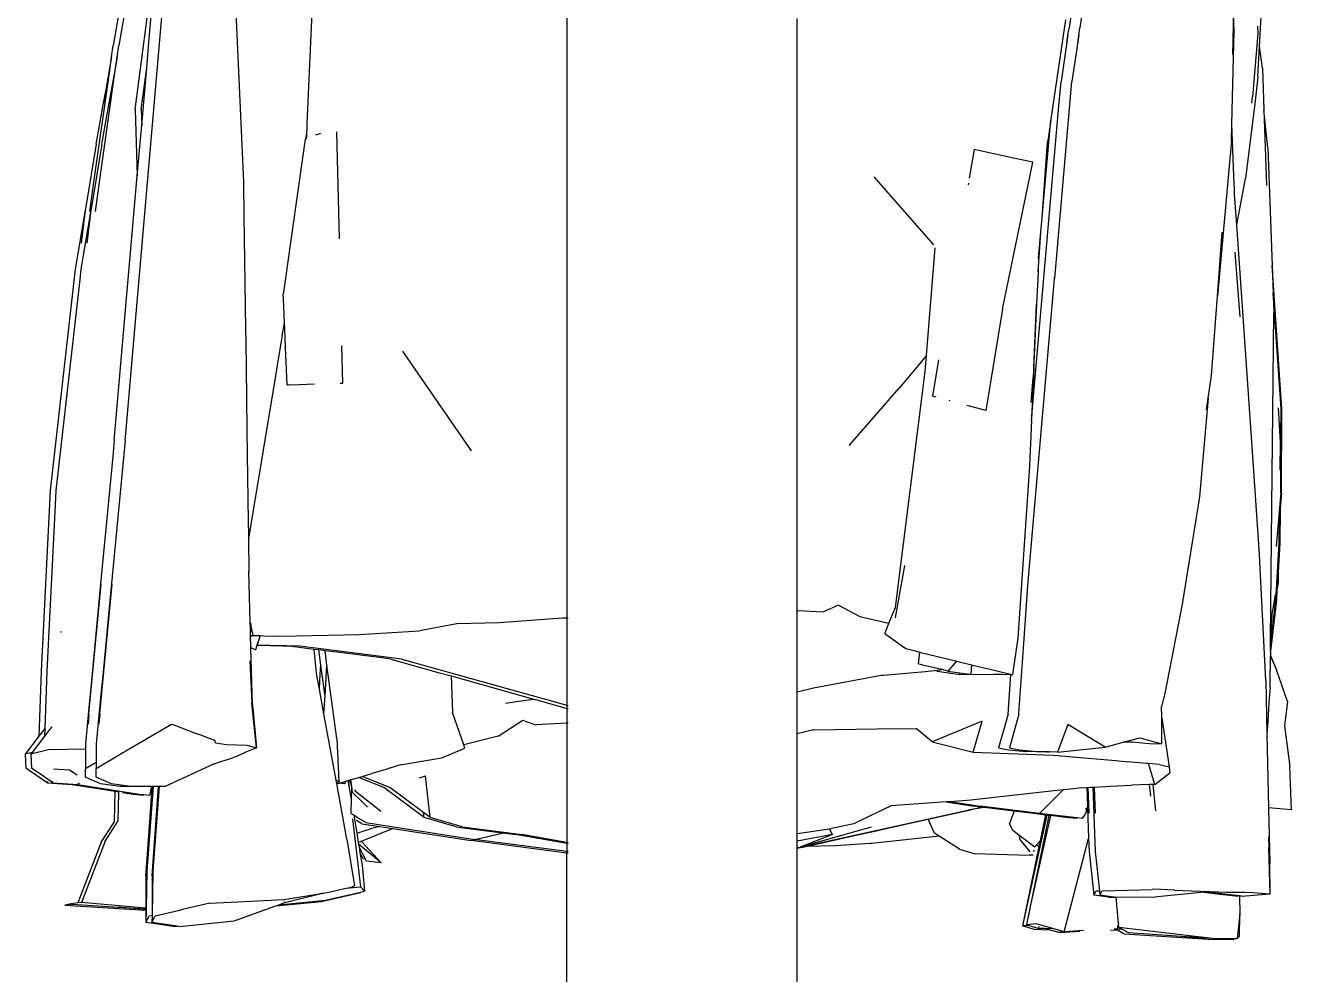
# Model space of a CAD drawing. Header units: metres. Extents: x 0.6 to 12, y -3.2 to 3.7.
# Drawn here: x 9.3595 to 9.8204, y -2.6915 to -2.3458 of the extents above; entities that cross this region are included whole.
import ezdxf

# ---------------------------------------------------------------- set-up
doc = ezdxf.new("R2010")
doc.units = ezdxf.units.M
doc.layers.add('Edges', color=7, linetype='Continuous')

# ---------------------------------------------------------------- blocks, each defined once
blk = doc.blocks.new('3 Clothes Hangers rs')
at = {"layer": 'Edges'}
for p, q in [((-1.65568, 0.01895), (-1.63835, 0.21841)), ((-1.5869, 0.19638), (-1.58984, 0.13027)), ((-1.65504, 0.18918), (-1.66038, 0.15874)), ((-1.65298, 0.18918), (-1.65832, 0.15874)), ((-1.30935, 0.18682), (-1.31245, 0.16518)), ((-1.30541, 0.18682), (-1.30852, 0.16518)), ((-1.65234, 0.13542), (-1.64645, 0.18056)), ((-1.49524, 0.18243), (-1.49524, 0.14161)), ((-1.2523, 0.16406), (-1.2531, 0.18417)), ((-1.61604, 0.17722), (-1.61294, 0.10894)), ((-1.64725, 0.16133), (-1.6463, 0.17238)), ((-1.25265, 0.17142), (-1.2529, 0.1555)), ((-1.41145, 0.1571), (-1.41145, 0.16862)), ((-1.31374, 0.16811), (-1.31892, 0.13279)), ((-1.2431, 0.15852), (-1.24253, 0.16935)), ((-1.31285, 0.16251), (-1.31533, 0.14566)), ((-1.3132, 0.15952), (-1.31285, 0.16251)), ((-1.31285, 0.16251), (-1.31245, 0.16518)), ((-1.30891, 0.16251), (-1.31139, 0.14566)), ((-1.30926, 0.15952), (-1.30891, 0.16251)), ((-1.30891, 0.16251), (-1.30852, 0.16518)), ((-1.25321, 0.12991), (-1.2523, 0.16406)), ((-1.24379, 0.16311), (-1.24562, 0.14)), ((-1.24386, 0.16574), (-1.24379, 0.16311)), ((-1.66096, 0.15464), (-1.66038, 0.15874)), ((-1.6589, 0.15464), (-1.65832, 0.15874)), ((-1.64818, 0.15065), (-1.64725, 0.16133)), ((-1.41145, 0.13167), (-1.41145, 0.1571)), ((-1.24369, 0.14738), (-1.2431, 0.15852)), ((-1.24206, 0.15044), (-1.2431, 0.15852)), ((-1.66096, 0.15464), (-1.66385, 0.13777)), ((-1.6589, 0.15464), (-1.66179, 0.13777)), ((-1.66166, 0.14964), (-1.66096, 0.15464)), ((-1.6596, 0.14964), (-1.6589, 0.15464)), ((-1.6675, 0.10811), (-1.66166, 0.14964)), ((-1.66544, 0.10811), (-1.6596, 0.14964)), ((-1.66385, 0.13777), (-1.66166, 0.14964)), ((-1.66179, 0.13777), (-1.6596, 0.14964)), ((-1.65016, 0.13542), (-1.64818, 0.15065)), ((-1.64999, 0.12977), (-1.64818, 0.15065)), ((-1.24206, 0.15044), (-1.24153, 0.13537)), ((-1.31768, 0.07384), (-1.31139, 0.14566)), ((-1.31611, 0.13671), (-1.31533, 0.14566)), ((-1.24369, 0.14738), (-1.24475, 0.13864)), ((-1.49524, 0.14161), (-1.49524, 0.13719)), ((-1.24475, 0.13864), (-1.24818, 0.11035)), ((-1.24586, 0.13768), (-1.24562, 0.14)), ((-1.66661, 0.12277), (-1.66385, 0.13777)), ((-1.66455, 0.12277), (-1.66179, 0.13777)), ((-1.65234, 0.13542), (-1.6516, 0.11131)), ((-1.65016, 0.13542), (-1.64999, 0.12977)), ((-1.49524, 0.13719), (-1.49524, 0.03585)), ((-1.31927, 0.1006), (-1.31611, 0.13671)), ((-1.24015, 0.12145), (-1.24153, 0.13537)), ((-1.24153, 0.13537), (-1.24057, 0.10773)), ((-1.6516, 0.11131), (-1.64999, 0.12977)), ((-1.58984, 0.13027), (-1.58989, 0.12902)), ((-1.41145, 0.12022), (-1.41145, 0.13167)), ((-1.32065, 0.11369), (-1.31907, 0.13165)), ((-1.31907, 0.13165), (-1.32036, 0.12188)), ((-1.31907, 0.13165), (-1.3202, 0.12404)), ((-1.31892, 0.13279), (-1.31907, 0.13165)), ((-1.25337, 0.12389), (-1.25321, 0.12991)), ((-1.25233, 0.10822), (-1.25321, 0.12991)), ((-1.59047, 0.12467), (-1.59422, 0.09822)), ((-1.59014, 0.12479), (-1.59047, 0.12467)), ((-1.59014, 0.12479), (-1.59001, 0.12644)), ((-1.5901, 0.12481), (-1.59014, 0.12479)), ((-1.5901, 0.12481), (-1.59006, 0.12526)), ((-1.58999, 0.12485), (-1.5901, 0.12481)), ((-1.59001, 0.12644), (-1.59006, 0.12526)), ((-1.58989, 0.12902), (-1.59001, 0.12644)), ((-1.58487, 0.1267), (-1.58671, 0.12604)), ((-1.57803, 0.08836), (-1.57894, 0.12732)), ((-1.66661, 0.12277), (-1.67037, 0.10002)), ((-1.66455, 0.12277), (-1.66831, 0.10002)), ((-1.41145, 0.10784), (-1.41145, 0.12022)), ((-1.34704, 0.12084), (-1.3488, 0.11039)), ((-1.3327, 0.11771), (-1.34704, 0.12084)), ((-1.32229, 0.09593), (-1.32036, 0.12188)), ((-1.32036, 0.12188), (-1.3202, 0.12404)), ((-1.2536, 0.12141), (-1.25419, 0.11479)), ((-1.25337, 0.12389), (-1.2536, 0.12141)), ((-1.24015, 0.12145), (-1.23851, 0.07859)), ((-1.33666, 0.06277), (-1.3256, 0.11629)), ((-1.3256, 0.11629), (-1.3327, 0.11771)), ((-1.65997, 0.01491), (-1.6516, 0.11131)), ((-1.36168, 0.08613), (-1.38333, 0.11095)), ((-1.32267, 0.09081), (-1.32065, 0.11369)), ((-1.25419, 0.11479), (-1.25843, 0.06751)), ((-1.66889, 0.09825), (-1.6675, 0.10811)), ((-1.66683, 0.09825), (-1.66544, 0.10811)), ((-1.61294, 0.10894), (-1.61277, 0.09664)), ((-1.41145, -0.04701), (-1.41145, 0.10784)), ((-1.34911, 0.10858), (-1.3492, 0.10804)), ((-1.25226, 0.10651), (-1.25233, 0.10822)), ((-1.25218, 0.10443), (-1.25226, 0.10651)), ((-1.25141, 0.09337), (-1.24818, 0.11035)), ((-1.25141, 0.09337), (-1.25218, 0.10443)), ((-1.67052, 0.09882), (-1.67422, 0.07725)), ((-1.66846, 0.09882), (-1.67216, 0.07725)), ((-1.67052, 0.09882), (-1.67204, 0.08677)), ((-1.67037, 0.10002), (-1.67052, 0.09882)), ((-1.66846, 0.09882), (-1.66998, 0.08677)), ((-1.66831, 0.10002), (-1.66846, 0.09882)), ((-1.59436, 0.09721), (-1.59594, 0.08611)), ((-1.59422, 0.09822), (-1.59436, 0.09721)), ((-1.3261, 0.02255), (-1.31927, 0.1006)), ((-1.61277, 0.09664), (-1.61244, 0.07259)), ((-1.24511, 0.00203), (-1.25141, 0.09337)), ((-1.32374, 0.07636), (-1.32267, 0.09081)), ((-1.32351, 0.08126), (-1.32267, 0.09081)), ((-1.25843, 0.06751), (-1.2567, 0.09081)), ((-1.59594, 0.08611), (-1.59667, 0.08091)), ((-1.36437, 0.04582), (-1.36119, 0.08507)), ((-1.25214, 0.0835), (-1.25201, 0.08181)), ((-1.59667, 0.08091), (-1.59839, 0.0688)), ((-1.32351, 0.08126), (-1.32374, 0.07636)), ((-1.25201, 0.08181), (-1.25031, 0.05997)), ((-1.23498, 0.02632), (-1.23851, 0.07859)), ((-1.23851, 0.07859), (-1.23812, 0.06851)), ((-1.67422, 0.07725), (-1.68328, -0.00327)), ((-1.67216, 0.07725), (-1.67258, 0.07349)), ((-1.32374, 0.07636), (-1.3243, 0.06451)), ((-1.3178, 0.07453), (-1.31774, 0.07394)), ((-1.31775, 0.07385), (-1.31774, 0.07394)), ((-1.31775, 0.07385), (-1.31772, 0.07373)), ((-1.31771, 0.07442), (-1.31774, 0.07445)), ((-1.31774, 0.07394), (-1.31772, 0.0743)), ((-1.31772, 0.0743), (-1.31771, 0.07442)), ((-1.31768, 0.07384), (-1.31772, 0.0743)), ((-1.31772, 0.07373), (-1.31768, 0.07384)), ((-1.67258, 0.07349), (-1.68122, -0.00327)), ((-1.61244, 0.07259), (-1.61243, 0.07222)), ((-1.61243, 0.07222), (-1.6122, 0.05551)), ((-1.32746, -0.03792), (-1.31772, 0.07373)), ((-1.59839, 0.0688), (-1.59847, 0.06822)), ((-1.59839, 0.06631), (-1.59847, 0.06822)), ((-1.59801, 0.05778), (-1.59839, 0.06631)), ((-1.2606, 0.03851), (-1.25843, 0.06751)), ((-1.23528, 0.02641), (-1.23812, 0.06851)), ((-1.23812, 0.06851), (-1.23786, 0.06154)), ((-1.33666, 0.06277), (-1.3428, 0.02581)), ((-1.3243, 0.06451), (-1.32555, 0.03787)), ((-1.32527, 0.04142), (-1.3243, 0.06451)), ((-1.23823, 0.0252), (-1.23786, 0.06154)), ((-1.6122, 0.05551), (-1.61214, 0.05077)), ((-1.59884, 0.05317), (-1.59801, 0.05778)), ((-1.59791, 0.05547), (-1.59801, 0.05778)), ((-1.59761, 0.0488), (-1.59791, 0.05547)), ((-1.61214, 0.05077), (-1.61201, 0.04129)), ((-1.59884, 0.05317), (-1.60052, 0.04305)), ((-1.597, 0.03515), (-1.59761, 0.0488)), ((-1.5768, 0.03582), (-1.57712, 0.04939)), ((-1.55075, 0.04129), (-1.55498, 0.04742)), ((-1.60052, 0.04305), (-1.60128, 0.03845)), ((-1.36437, 0.04582), (-1.37427, 0.03394)), ((-1.36484, 0.04003), (-1.36437, 0.04582)), ((-1.35994, 0.04432), (-1.36217, 0.03105)), ((-1.61201, 0.04129), (-1.6117, 0.01901)), ((-1.60128, 0.03845), (-1.61027, -0.0157)), ((-1.55046, 0.04087), (-1.55075, 0.04129)), ((-1.52996, 0.01113), (-1.55046, 0.04087)), ((-1.37563, -0.04598), (-1.36484, 0.04003)), ((-1.32621, 0.02883), (-1.32555, 0.03787)), ((-1.32527, 0.04142), (-1.3261, 0.02255)), ((-1.26178, 0.03028), (-1.2606, 0.03851)), ((-1.597, 0.03515), (-1.5965, 0.03516)), ((-1.5965, 0.03516), (-1.59262, 0.03529)), ((-1.59262, 0.03529), (-1.58708, 0.03548)), ((-1.57774, 0.03579), (-1.5768, 0.03582)), ((-1.49524, 0.03585), (-1.49524, 0.02141)), ((-1.39235, 0.01315), (-1.37427, 0.03394)), ((-1.37427, 0.03394), (-1.37238, 0.03611)), ((-1.36081, 0.03069), (-1.36217, 0.03105)), ((-1.35567, 0.02929), (-1.35606, 0.0294)), ((-1.26178, 0.03028), (-1.265, -0.00565)), ((-1.26238, 0.02606), (-1.26178, 0.03028)), ((-1.3428, 0.02581), (-1.34959, 0.02765)), ((-1.23847, 0.00267), (-1.23823, 0.0252)), ((-1.23546, 0.01429), (-1.2362, 0.02674)), ((-1.23532, 0.01691), (-1.23528, 0.02641)), ((-1.23511, -0.00425), (-1.23498, 0.02632)), ((-1.65603, 0.01491), (-1.65568, 0.01895)), ((-1.6117, 0.01901), (-1.61157, 0.00973)), ((-1.49524, 0.02141), (-1.49524, 0.01199)), ((-1.32614, 0.02218), (-1.32685, 0.0056)), ((-1.32614, 0.02218), (-1.3261, 0.02255)), ((-1.65603, 0.01491), (-1.66185, -0.04609)), ((-1.65997, 0.01491), (-1.66053, 0.00906)), ((-1.23564, 0.0042), (-1.23546, 0.01429)), ((-1.23539, 0.00155), (-1.23532, 0.01691)), ((-1.23539, 0.00155), (-1.23516, 0.0142)), ((-1.23516, 0.0142), (-1.23532, 0.01691)), ((-1.61157, 0.00973), (-1.61124, -0.01451)), ((-1.49524, 0.01199), (-1.49524, -0.00222)), ((-1.39245, 0.01302), (-1.39235, 0.01315)), ((-1.66053, 0.00906), (-1.66507, -0.03854)), ((-1.32685, 0.0056), (-1.33104, -0.05712)), ((-1.24314, -0.02658), (-1.24511, 0.00203)), ((-1.23909, -0.0575), (-1.23847, 0.00267)), ((-1.23541, -0.00416), (-1.23539, 0.00155)), ((-1.68328, -0.00327), (-1.68654, -0.06914)), ((-1.68122, -0.00327), (-1.68173, -0.01355)), ((-1.49524, -0.00222), (-1.49524, -0.04987)), ((-1.23541, -0.00416), (-1.23586, -0.00963)), ((-1.23511, -0.00425), (-1.23556, -0.00971)), ((-1.265, -0.00565), (-1.27131, -0.04466)), ((-1.68173, -0.01355), (-1.68448, -0.06914)), ((-1.23586, -0.00963), (-1.23703, -0.0237)), ((-1.23586, -0.00963), (-1.23592, -0.01406)), ((-1.23556, -0.00971), (-1.23592, -0.01406)), ((-1.23556, -0.00971), (-1.23573, -0.02246)), ((-1.61124, -0.01451), (-1.61116, -0.01982)), ((-1.61027, -0.0157), (-1.61116, -0.01982)), ((-1.61027, -0.0157), (-1.61115, -0.02096)), ((-1.23592, -0.01406), (-1.23603, -0.02238)), ((-1.61116, -0.01982), (-1.61115, -0.02096)), ((-1.61115, -0.02096), (-1.61099, -0.03265)), ((-1.23603, -0.02238), (-1.23668, -0.03296)), ((-1.23573, -0.02246), (-1.23638, -0.03304)), ((-1.24288, -0.03167), (-1.24314, -0.02658)), ((-1.37239, -0.03058), (-1.37579, -0.04971)), ((-1.24085, -0.07242), (-1.24288, -0.03167)), ((-1.61049, -0.05132), (-1.61099, -0.03265)), ((-1.31736, -0.03228), (-1.31736, -0.03231)), ((-1.23668, -0.03296), (-1.23707, -0.03939)), ((-1.23661, -0.03669), (-1.23697, -0.03883)), ((-1.23661, -0.03669), (-1.23677, -0.03947)), ((-1.23631, -0.03677), (-1.23677, -0.03947)), ((-1.23668, -0.03296), (-1.23661, -0.03669)), ((-1.23638, -0.03304), (-1.23661, -0.03669)), ((-1.23638, -0.03304), (-1.23631, -0.03677)), ((-1.6692, -0.08469), (-1.66472, -0.0374)), ((-1.66507, -0.03854), (-1.66857, -0.07528)), ((-1.66526, -0.08469), (-1.66079, -0.0374)), ((-1.32893, -0.05909), (-1.32746, -0.03792)), ((-1.23739, -0.04129), (-1.23835, -0.047)), ((-1.23707, -0.03939), (-1.23725, -0.04232)), ((-1.23709, -0.04137), (-1.23725, -0.04232)), ((-1.23697, -0.03883), (-1.23707, -0.03939)), ((-1.23677, -0.03947), (-1.23699, -0.04314)), ((-1.66185, -0.04609), (-1.66408, -0.06949)), ((-1.3964, -0.04504), (-1.40185, -0.04745)), ((-1.3964, -0.04504), (-1.38858, -0.04919)), ((-1.37799, -0.05169), (-1.37563, -0.04598)), ((-1.27131, -0.04466), (-1.27762, -0.0773)), ((-1.23699, -0.04314), (-1.23902, -0.06091)), ((-1.23729, -0.04305), (-1.23852, -0.05383)), ((-1.23725, -0.04232), (-1.23729, -0.04305)), ((-1.49679, -0.04979), (-1.51986, -0.05156)), ((-1.49524, -0.04987), (-1.49679, -0.04979)), ((-1.49477, -0.04989), (-1.49524, -0.04987)), ((-1.49524, -0.04987), (-1.49524, -0.08155)), ((-1.41145, -0.04701), (-1.40185, -0.04745)), ((-1.41145, -0.07666), (-1.41145, -0.04701)), ((-1.38858, -0.04919), (-1.37799, -0.05169)), ((-1.23909, -0.0575), (-1.23835, -0.047)), ((-1.6794, -0.05492), (-1.67943, -0.05501)), ((-1.67932, -0.05463), (-1.6794, -0.05492)), ((-1.61049, -0.05132), (-1.61021, -0.05277)), ((-1.61044, -0.0534), (-1.61049, -0.05132)), ((-1.61044, -0.0534), (-1.61021, -0.05277)), ((-1.61042, -0.05405), (-1.61044, -0.0534)), ((-1.61042, -0.05423), (-1.6102, -0.05351)), ((-1.6102, -0.05351), (-1.61042, -0.05405)), ((-1.61042, -0.05423), (-1.61042, -0.05405)), ((-1.6104, -0.05497), (-1.61042, -0.05423)), ((-1.61001, -0.05381), (-1.6104, -0.05497)), ((-1.61036, -0.05619), (-1.6104, -0.05497)), ((-1.61011, -0.05329), (-1.61021, -0.05277)), ((-1.61011, -0.05329), (-1.6102, -0.05351)), ((-1.61011, -0.05329), (-1.61001, -0.05381)), ((-1.61001, -0.05381), (-1.60956, -0.05609)), ((-1.57098, -0.05574), (-1.54888, -0.05447)), ((-1.53529, -0.05192), (-1.54888, -0.05447)), ((-1.51986, -0.05156), (-1.53529, -0.05192)), ((-1.3795, -0.05536), (-1.37932, -0.05493)), ((-1.37932, -0.05493), (-1.37799, -0.05169)), ((-1.23852, -0.05383), (-1.2391, -0.0589)), ((-1.23902, -0.06091), (-1.23852, -0.05383)), ((-1.60956, -0.05609), (-1.61036, -0.05619)), ((-1.61036, -0.05619), (-1.60955, -0.05619)), ((-1.61025, -0.06053), (-1.61036, -0.05619)), ((-1.60956, -0.05609), (-1.60686, -0.05616)), ((-1.60808, -0.05978), (-1.60859, -0.06129)), ((-1.60805, -0.0597), (-1.60808, -0.05978)), ((-1.59859, -0.05998), (-1.60808, -0.05978)), ((-1.60763, -0.05844), (-1.60805, -0.0597)), ((-1.5986, -0.0599), (-1.60805, -0.0597)), ((-1.60686, -0.05616), (-1.60763, -0.05844)), ((-1.60686, -0.05616), (-1.60552, -0.05619)), ((-1.60552, -0.05619), (-1.59974, -0.05635)), ((-1.59974, -0.05635), (-1.59357, -0.05622)), ((-1.59743, -0.05992), (-1.5986, -0.0599)), ((-1.59239, -0.06003), (-1.59743, -0.05992)), ((-1.59357, -0.05622), (-1.57098, -0.05574)), ((-1.3795, -0.05536), (-1.37427, -0.05914)), ((-1.37427, -0.05914), (-1.37181, -0.06092)), ((-1.33104, -0.05712), (-1.333, -0.07035)), ((-1.33069, -0.08449), (-1.32893, -0.05909)), ((-1.23913, -0.06188), (-1.2391, -0.0589)), ((-1.2391, -0.0589), (-1.23909, -0.0575)), ((-1.61025, -0.06053), (-1.60859, -0.06129)), ((-1.6097, -0.08132), (-1.61025, -0.06053)), ((-1.59741, -0.06001), (-1.59859, -0.05998)), ((-1.59632, -0.06003), (-1.59741, -0.06001)), ((-1.58723, -0.06118), (-1.59632, -0.06003)), ((-1.55533, -0.06473), (-1.59239, -0.06003)), ((-1.58635, -0.06976), (-1.58723, -0.06118)), ((-1.58553, -0.0614), (-1.58723, -0.06118)), ((-1.58479, -0.06693), (-1.58553, -0.0614)), ((-1.58328, -0.06168), (-1.58553, -0.0614)), ((-1.58258, -0.06693), (-1.58328, -0.06168)), ((-1.57899, -0.06223), (-1.58328, -0.06168)), ((-1.56357, -0.06418), (-1.57899, -0.06223)), ((-1.55927, -0.06473), (-1.56357, -0.06418)), ((-1.37181, -0.06092), (-1.36849, -0.06174)), ((-1.36849, -0.06174), (-1.36687, -0.06214)), ((-1.36687, -0.06214), (-1.36734, -0.06649)), ((-1.36687, -0.06214), (-1.35378, -0.06538)), ((-1.23926, -0.07395), (-1.23915, -0.06364)), ((-1.23913, -0.06188), (-1.23915, -0.0634)), ((-1.23915, -0.0634), (-1.23696, -0.06859)), ((-1.23915, -0.06364), (-1.23915, -0.0634)), ((-1.23915, -0.06364), (-1.23696, -0.06859)), ((-1.23902, -0.06091), (-1.23913, -0.06188)), ((-1.68654, -0.06914), (-1.6874, -0.09282)), ((-1.68448, -0.06914), (-1.68524, -0.08998)), ((-1.61062, -0.0654), (-1.60988, -0.08069)), ((-1.58499, -0.07022), (-1.58479, -0.06693)), ((-1.58328, -0.07823), (-1.58479, -0.06693)), ((-1.58328, -0.07823), (-1.58258, -0.06693)), ((-1.57902, -0.09359), (-1.58258, -0.06693)), ((-1.55927, -0.06473), (-1.54205, -0.06955)), ((-1.55533, -0.06473), (-1.49524, -0.08155)), ((-1.36477, -0.06712), (-1.36734, -0.06649)), ((-1.36483, -0.06919), (-1.36159, -0.06886)), ((-1.3641, -0.06728), (-1.36477, -0.06712)), ((-1.35881, -0.06857), (-1.3641, -0.06728)), ((-1.36159, -0.06886), (-1.36016, -0.06871)), ((-1.36051, -0.06912), (-1.36159, -0.06886)), ((-1.36016, -0.06871), (-1.36051, -0.06912)), ((-1.36051, -0.06912), (-1.3522, -0.07029)), ((-1.36016, -0.06871), (-1.35881, -0.06857)), ((-1.35658, -0.06912), (-1.35881, -0.06857)), ((-1.35339, -0.06548), (-1.35658, -0.06912)), ((-1.35658, -0.06912), (-1.35216, -0.06974)), ((-1.35378, -0.06538), (-1.35339, -0.06548)), ((-1.35339, -0.06548), (-1.34801, -0.06681)), ((-1.34801, -0.06681), (-1.34826, -0.07029)), ((-1.34801, -0.06681), (-1.34535, -0.06746)), ((-1.34535, -0.06746), (-1.33363, -0.0702)), ((-1.23289, -0.08011), (-1.23696, -0.06859)), ((-1.66408, -0.06949), (-1.66508, -0.08006)), ((-1.58626, -0.07069), (-1.58635, -0.06976)), ((-1.58534, -0.07572), (-1.58626, -0.07069)), ((-1.58534, -0.07572), (-1.58499, -0.07022)), ((-1.54205, -0.06955), (-1.5374, -0.07085)), ((-1.5374, -0.07085), (-1.53684, -0.08416)), ((-1.5374, -0.07085), (-1.50726, -0.07929)), ((-1.4055, -0.0752), (-1.38081, -0.07063)), ((-1.38081, -0.07063), (-1.38017, -0.07057)), ((-1.38017, -0.07057), (-1.37569, -0.07017)), ((-1.37569, -0.07017), (-1.36483, -0.06919)), ((-1.3522, -0.07029), (-1.35216, -0.06974)), ((-1.3522, -0.07029), (-1.34853, -0.07025)), ((-1.35216, -0.06974), (-1.34853, -0.07025)), ((-1.34853, -0.07025), (-1.34826, -0.07029)), ((-1.34826, -0.07029), (-1.33991, -0.0702)), ((-1.33991, -0.0702), (-1.33767, -0.07018)), ((-1.33991, -0.0702), (-1.33694, -0.07035)), ((-1.33767, -0.07018), (-1.33691, -0.07017)), ((-1.33767, -0.07018), (-1.33694, -0.07035)), ((-1.33691, -0.07017), (-1.33694, -0.07035)), ((-1.33691, -0.07017), (-1.33662, -0.07017)), ((-1.33662, -0.07017), (-1.33364, -0.07032)), ((-1.33464, -0.08472), (-1.33364, -0.07032)), ((-1.33364, -0.07032), (-1.33363, -0.0702)), ((-1.33364, -0.07032), (-1.333, -0.07035)), ((-1.33363, -0.0702), (-1.333, -0.07035)), ((-1.24085, -0.07242), (-1.24042, -0.09212)), ((-1.66857, -0.07528), (-1.66899, -0.07978)), ((-1.58368, -0.08471), (-1.58534, -0.07572)), ((-1.58368, -0.08471), (-1.58328, -0.07823)), ((-1.41145, -0.07666), (-1.4055, -0.0752)), ((-1.41145, -0.09198), (-1.41145, -0.07666)), ((-1.27762, -0.0773), (-1.27874, -0.08195)), ((-1.2393, -0.07492), (-1.23968, -0.08055)), ((-1.2393, -0.07492), (-1.23926, -0.07395)), ((-1.66899, -0.07978), (-1.6705, -0.09558)), ((-1.66508, -0.08006), (-1.66656, -0.09558)), ((-1.60821, -0.09701), (-1.60988, -0.08069)), ((-1.6097, -0.08132), (-1.60821, -0.09701)), ((-1.51761, -0.08074), (-1.51032, -0.07972)), ((-1.51032, -0.07972), (-1.50726, -0.07929)), ((-1.50726, -0.07929), (-1.50665, -0.07946)), ((-1.50665, -0.07946), (-1.49682, -0.08221)), ((-1.49682, -0.08221), (-1.49524, -0.08266)), ((-1.49524, -0.08155), (-1.49477, -0.08168)), ((-1.49524, -0.08155), (-1.49524, -0.08266)), ((-1.49524, -0.08266), (-1.49477, -0.08279)), ((-1.49524, -0.08266), (-1.49524, -0.0881)), ((-1.27873, -0.08573), (-1.27874, -0.08195)), ((-1.23968, -0.08055), (-1.24013, -0.08739)), ((-1.23289, -0.08011), (-1.23408, -0.08904)), ((-1.6692, -0.08469), (-1.66948, -0.08838)), ((-1.66526, -0.08469), (-1.66555, -0.08838)), ((-1.57926, -0.10884), (-1.58368, -0.08471)), ((-1.53276, -0.09589), (-1.53684, -0.08416)), ((-1.52031, -0.09282), (-1.51131, -0.08693)), ((-1.51131, -0.08693), (-1.51008, -0.08739)), ((-1.51008, -0.08739), (-1.5065, -0.08872)), ((-1.34413, -0.08734), (-1.36227, -0.09482)), ((-1.34738, -0.0986), (-1.34413, -0.08734)), ((-1.33464, -0.08472), (-1.33808, -0.09706)), ((-1.3307, -0.08472), (-1.33414, -0.09706)), ((-1.3307, -0.08472), (-1.33069, -0.08449)), ((-1.27868, -0.08622), (-1.27873, -0.08573)), ((-1.27869, -0.09559), (-1.27873, -0.08573)), ((-1.27868, -0.08622), (-1.27597, -0.10401)), ((-1.24013, -0.08739), (-1.24042, -0.09212)), ((-1.68524, -0.08998), (-1.6874, -0.09282)), ((-1.68524, -0.08998), (-1.68534, -0.09282)), ((-1.68343, -0.09028), (-1.68534, -0.09282)), ((-1.68512, -0.08982), (-1.68524, -0.08998)), ((-1.68275, -0.08941), (-1.68343, -0.09028)), ((-1.64062, -0.08934), (-1.65579, -0.0983)), ((-1.63917, -0.08848), (-1.64062, -0.08934)), ((-1.63824, -0.08883), (-1.63917, -0.08848)), ((-1.63107, -0.09152), (-1.63824, -0.08883)), ((-1.62883, -0.09236), (-1.63107, -0.09152)), ((-1.5065, -0.08872), (-1.50647, -0.08871)), ((-1.49524, -0.0881), (-1.50647, -0.08871)), ((-1.49477, -0.08807), (-1.49524, -0.0881)), ((-1.49524, -0.0881), (-1.49524, -0.13151)), ((-1.40552, -0.09047), (-1.41145, -0.09198)), ((-1.41145, -0.12818), (-1.41145, -0.09198)), ((-1.40552, -0.09047), (-1.4054, -0.09047)), ((-1.4054, -0.09047), (-1.38238, -0.09016)), ((-1.38238, -0.09016), (-1.36808, -0.09001)), ((-1.36227, -0.09482), (-1.36808, -0.09001)), ((-1.31286, -0.0885), (-1.31663, -0.09857)), ((-1.29931, -0.09676), (-1.31286, -0.0885)), ((-1.24042, -0.09212), (-1.23984, -0.11887)), ((-1.23408, -0.08904), (-1.23206, -0.10384)), ((-1.6874, -0.09282), (-1.69236, -0.09933)), ((-1.68534, -0.09282), (-1.68982, -0.0987)), ((-1.6705, -0.09558), (-1.6705, -0.09755)), ((-1.66656, -0.09558), (-1.66656, -0.10137)), ((-1.62342, -0.0944), (-1.62883, -0.09236)), ((-1.62309, -0.09516), (-1.62342, -0.0944)), ((-1.62309, -0.09516), (-1.61919, -0.09584)), ((-1.61919, -0.09584), (-1.61177, -0.09608)), ((-1.61177, -0.09608), (-1.60821, -0.09701)), ((-1.57902, -0.09359), (-1.57825, -0.10925)), ((-1.52031, -0.09282), (-1.53276, -0.09589)), ((-1.53233, -0.09714), (-1.53276, -0.09589)), ((-1.36227, -0.09482), (-1.34738, -0.0986)), ((-1.31663, -0.09857), (-1.29931, -0.09676)), ((-1.29931, -0.09676), (-1.29271, -0.095)), ((-1.29271, -0.095), (-1.28671, -0.0934)), ((-1.28946, -0.09492), (-1.29271, -0.095)), ((-1.28201, -0.0957), (-1.28946, -0.09492)), ((-1.28671, -0.0934), (-1.27869, -0.09559)), ((-1.27869, -0.09559), (-1.28201, -0.0957)), ((-1.68982, -0.0987), (-1.69236, -0.09933)), ((-1.69236, -0.09933), (-1.69212, -0.1044)), ((-1.68394, -0.09776), (-1.6903, -0.09933)), ((-1.68982, -0.0987), (-1.6903, -0.09933)), ((-1.6903, -0.09933), (-1.69006, -0.1044)), ((-1.6705, -0.09755), (-1.68394, -0.09776)), ((-1.6705, -0.09755), (-1.6705, -0.10466)), ((-1.65663, -0.09879), (-1.66656, -0.10466)), ((-1.66656, -0.10137), (-1.66656, -0.10233)), ((-1.65579, -0.0983), (-1.65663, -0.09879)), ((-1.62078, -0.10194), (-1.61689, -0.10072)), ((-1.61657, -0.10058), (-1.61689, -0.10072)), ((-1.61482, -0.09984), (-1.61657, -0.10058)), ((-1.61331, -0.09919), (-1.61482, -0.09984)), ((-1.61209, -0.09867), (-1.61331, -0.09919)), ((-1.60821, -0.09701), (-1.61209, -0.09867)), ((-1.55593, -0.10327), (-1.54442, -0.10128)), ((-1.54442, -0.10128), (-1.54075, -0.10064)), ((-1.54075, -0.10064), (-1.53996, -0.10031)), ((-1.53996, -0.10031), (-1.53233, -0.09714)), ((-1.34738, -0.0986), (-1.31809, -0.09969)), ((-1.33808, -0.09706), (-1.33454, -0.09773)), ((-1.33454, -0.09773), (-1.32804, -0.09836)), ((-1.33414, -0.09706), (-1.3306, -0.09773)), ((-1.3306, -0.09773), (-1.3241, -0.09836)), ((-1.32057, -0.09857), (-1.32804, -0.09836)), ((-1.32053, -0.09846), (-1.3241, -0.09836)), ((-1.32053, -0.09846), (-1.32057, -0.09857)), ((-1.32057, -0.09857), (-1.31973, -0.09848)), ((-1.31973, -0.09848), (-1.32053, -0.09846)), ((-1.31663, -0.09857), (-1.31973, -0.09848)), ((-1.31809, -0.09969), (-1.30547, -0.10081)), ((-1.30547, -0.10081), (-1.29543, -0.1017)), ((-1.68436, -0.10981), (-1.69212, -0.1044)), ((-1.68597, -0.10725), (-1.69006, -0.1044)), ((-1.67624, -0.10517), (-1.68209, -0.10485)), ((-1.67346, -0.10696), (-1.67624, -0.10517)), ((-1.66656, -0.10233), (-1.6705, -0.10466)), ((-1.67048, -0.10772), (-1.6705, -0.10466)), ((-1.66656, -0.10233), (-1.66656, -0.10466)), ((-1.66654, -0.10772), (-1.66656, -0.10466)), ((-1.62359, -0.10282), (-1.64146, -0.11113)), ((-1.62359, -0.10282), (-1.62078, -0.10194)), ((-1.56155, -0.105), (-1.56622, -0.10644)), ((-1.55593, -0.10327), (-1.56155, -0.105)), ((-1.29543, -0.1017), (-1.29105, -0.10209)), ((-1.28422, -0.1027), (-1.29105, -0.10209)), ((-1.2835, -0.10277), (-1.28422, -0.1027)), ((-1.28121, -0.11035), (-1.2835, -0.10277)), ((-1.27964, -0.10312), (-1.2835, -0.10277)), ((-1.27964, -0.10312), (-1.27597, -0.10401)), ((-1.27597, -0.10401), (-1.27581, -0.1062)), ((-1.23142, -0.11961), (-1.23206, -0.10384)), ((-1.6823, -0.10981), (-1.68597, -0.10725)), ((-1.68452, -0.10933), (-1.68413, -0.10958)), ((-1.68436, -0.10981), (-1.67526, -0.11037)), ((-1.68406, -0.10958), (-1.68413, -0.10958)), ((-1.68246, -0.10933), (-1.68217, -0.10951)), ((-1.6823, -0.10981), (-1.6732, -0.11037)), ((-1.67526, -0.11037), (-1.65967, -0.11285)), ((-1.67265, -0.11015), (-1.67326, -0.11006)), ((-1.6732, -0.11037), (-1.65096, -0.1139)), ((-1.66499, -0.11014), (-1.67048, -0.10772)), ((-1.66105, -0.11014), (-1.66654, -0.10772)), ((-1.65779, -0.11116), (-1.66499, -0.11014)), ((-1.65391, -0.11115), (-1.66105, -0.11014)), ((-1.57825, -0.10925), (-1.57926, -0.10884)), ((-1.57913, -0.10951), (-1.57926, -0.10884)), ((-1.57913, -0.10951), (-1.57825, -0.10925)), ((-1.57903, -0.11005), (-1.57913, -0.10951)), ((-1.57823, -0.11016), (-1.57903, -0.11005)), ((-1.57531, -0.13034), (-1.57903, -0.11005)), ((-1.57822, -0.10927), (-1.57825, -0.10925)), ((-1.57825, -0.10925), (-1.57821, -0.10945)), ((-1.57819, -0.10987), (-1.57823, -0.11016)), ((-1.57821, -0.10945), (-1.57819, -0.10987)), ((-1.57819, -0.10987), (-1.57599, -0.10924)), ((-1.57621, -0.11014), (-1.57819, -0.10987)), ((-1.57602, -0.11016), (-1.57621, -0.11014)), ((-1.57599, -0.10924), (-1.57602, -0.11016)), ((-1.57599, -0.10924), (-1.57491, -0.10893)), ((-1.57491, -0.10893), (-1.57463, -0.10885)), ((-1.57491, -0.10893), (-1.57455, -0.11107)), ((-1.57463, -0.10885), (-1.57395, -0.10866)), ((-1.57463, -0.10885), (-1.57455, -0.11107)), ((-1.57395, -0.10866), (-1.57384, -0.10862)), ((-1.57362, -0.11099), (-1.57395, -0.10866)), ((-1.57384, -0.10862), (-1.57324, -0.10845)), ((-1.57352, -0.11113), (-1.57384, -0.10862)), ((-1.57324, -0.10845), (-1.57102, -0.10782)), ((-1.57102, -0.10782), (-1.56973, -0.10745)), ((-1.56713, -0.10938), (-1.57102, -0.10782)), ((-1.56973, -0.10745), (-1.56622, -0.10644)), ((-1.55966, -0.11151), (-1.56973, -0.10745)), ((-1.56187, -0.11151), (-1.56713, -0.10938)), ((-1.54886, -0.10794), (-1.54667, -0.10722)), ((-1.54501, -0.12236), (-1.54667, -0.10722)), ((-1.28324, -0.11042), (-1.28971, -0.11068)), ((-1.28192, -0.11037), (-1.28324, -0.11042)), ((-1.28324, -0.11042), (-1.28286, -0.11462)), ((-1.28121, -0.11035), (-1.28192, -0.11037)), ((-1.28192, -0.11037), (-1.28094, -0.11998)), ((-1.28121, -0.11035), (-1.27581, -0.1062)), ((-1.65995, -0.12403), (-1.65967, -0.11285)), ((-1.65967, -0.11285), (-1.6583, -0.11306)), ((-1.65845, -0.11906), (-1.6583, -0.11306)), ((-1.6583, -0.11306), (-1.6583, -0.11297)), ((-1.65391, -0.11115), (-1.65779, -0.11116)), ((-1.65705, -0.11326), (-1.65552, -0.11351)), ((-1.65552, -0.11351), (-1.65302, -0.1139)), ((-1.65385, -0.11116), (-1.65391, -0.11115)), ((-1.64645, -0.11114), (-1.65385, -0.11116)), ((-1.65302, -0.1139), (-1.64924, -0.11422)), ((-1.65096, -0.1139), (-1.6492, -0.11405)), ((-1.6492, -0.11405), (-1.64924, -0.11422)), ((-1.6492, -0.11405), (-1.64718, -0.11422)), ((-1.64586, -0.11114), (-1.64816, -0.142)), ((-1.64645, -0.11114), (-1.64718, -0.11422)), ((-1.64692, -0.12219), (-1.64614, -0.11114)), ((-1.64614, -0.11114), (-1.64645, -0.11114)), ((-1.64623, -0.14364), (-1.64393, -0.11114)), ((-1.64586, -0.11114), (-1.64614, -0.11114)), ((-1.64365, -0.11114), (-1.64595, -0.142)), ((-1.64499, -0.11114), (-1.64586, -0.11114)), ((-1.64393, -0.11114), (-1.64499, -0.11114)), ((-1.64365, -0.11114), (-1.64393, -0.11114)), ((-1.64278, -0.11113), (-1.64365, -0.11114)), ((-1.64146, -0.11113), (-1.64278, -0.11113)), ((-1.57455, -0.11107), (-1.57377, -0.11583)), ((-1.57362, -0.11099), (-1.57377, -0.11583)), ((-1.57362, -0.11099), (-1.57352, -0.11113)), ((-1.57326, -0.11329), (-1.57352, -0.11113)), ((-1.56981, -0.11671), (-1.57326, -0.11329)), ((-1.57259, -0.11234), (-1.57218, -0.11288)), ((-1.56431, -0.11914), (-1.57218, -0.11288)), ((-1.54721, -0.12236), (-1.56187, -0.11151)), ((-1.54776, -0.12032), (-1.55966, -0.11151)), ((-1.32883, -0.11395), (-1.34814, -0.11614)), ((-1.31458, -0.11233), (-1.32883, -0.11395)), ((-1.31458, -0.11233), (-1.32318, -0.121)), ((-1.31415, -0.11228), (-1.31458, -0.11233)), ((-1.30777, -0.11156), (-1.31415, -0.11228)), ((-1.30777, -0.11156), (-1.30599, -0.11147)), ((-1.30599, -0.11147), (-1.30556, -0.11145)), ((-1.30599, -0.11147), (-1.30589, -0.11425)), ((-1.30589, -0.11425), (-1.30572, -0.11894)), ((-1.30556, -0.11145), (-1.30476, -0.11141)), ((-1.30556, -0.11145), (-1.30519, -0.12088)), ((-1.30476, -0.11141), (-1.30379, -0.11136)), ((-1.30379, -0.11136), (-1.30335, -0.11134)), ((-1.30379, -0.11136), (-1.30294, -0.13483)), ((-1.30335, -0.11134), (-1.2974, -0.11105)), ((-1.30335, -0.11134), (-1.30298, -0.12088)), ((-1.2974, -0.11105), (-1.28971, -0.11068)), ((-1.65857, -0.12363), (-1.65845, -0.11906)), ((-1.57377, -0.11583), (-1.57391, -0.12066)), ((-1.56785, -0.11867), (-1.56981, -0.11671)), ((-1.56293, -0.12024), (-1.56431, -0.11914)), ((-1.41029, -0.13327), (-1.34925, -0.11974)), ((-1.37724, -0.11811), (-1.38513, -0.12197)), ((-1.35722, -0.11676), (-1.37724, -0.11811)), ((-1.36375, -0.12306), (-1.34723, -0.1194)), ((-1.35577, -0.11666), (-1.35722, -0.11676)), ((-1.35722, -0.11676), (-1.3549, -0.11707)), ((-1.34814, -0.11614), (-1.35577, -0.11666)), ((-1.35577, -0.11666), (-1.35273, -0.11707)), ((-1.3549, -0.11707), (-1.34703, -0.1183)), ((-1.35273, -0.11707), (-1.34486, -0.1183)), ((-1.34925, -0.11974), (-1.34585, -0.11899)), ((-1.34723, -0.1194), (-1.34925, -0.11974)), ((-1.34335, -0.11876), (-1.34723, -0.1194)), ((-1.34397, -0.11868), (-1.34703, -0.1183)), ((-1.34397, -0.11868), (-1.34585, -0.11899)), ((-1.32511, -0.12076), (-1.34486, -0.1183)), ((-1.34335, -0.11876), (-1.34397, -0.11868)), ((-1.33258, -0.1201), (-1.34335, -0.11876)), ((-1.30581, -0.11917), (-1.30661, -0.12128)), ((-1.30624, -0.11907), (-1.30622, -0.119)), ((-1.30624, -0.11907), (-1.30605, -0.11911)), ((-1.30622, -0.11953), (-1.30624, -0.11907)), ((-1.30607, -0.11857), (-1.30586, -0.11862)), ((-1.30572, -0.11894), (-1.30581, -0.11917)), ((-1.30581, -0.11917), (-1.30571, -0.11919)), ((-1.30572, -0.11894), (-1.30571, -0.11919)), ((-1.30571, -0.11919), (-1.30533, -0.12976)), ((-1.23142, -0.11961), (-1.23984, -0.11887)), ((-1.23984, -0.11887), (-1.23939, -0.13939)), ((-1.66471, -0.13138), (-1.65995, -0.12403)), ((-1.66333, -0.13098), (-1.65857, -0.12363)), ((-1.64714, -0.12539), (-1.64692, -0.12219)), ((-1.57391, -0.12066), (-1.57391, -0.12093)), ((-1.57382, -0.12099), (-1.57391, -0.12093)), ((-1.57281, -0.1216), (-1.57382, -0.12099)), ((-1.57329, -0.12294), (-1.57042, -0.14767)), ((-1.57281, -0.1216), (-1.57172, -0.12816)), ((-1.57153, -0.12239), (-1.57281, -0.1216)), ((-1.56984, -0.12466), (-1.57183, -0.12345)), ((-1.56845, -0.12426), (-1.57153, -0.12239)), ((-1.56845, -0.12426), (-1.52871, -0.13041)), ((-1.54741, -0.12058), (-1.54776, -0.12032)), ((-1.54721, -0.12236), (-1.54741, -0.12058)), ((-1.54501, -0.12236), (-1.54741, -0.12058)), ((-1.53634, -0.12556), (-1.54721, -0.12236)), ((-1.53337, -0.12578), (-1.54501, -0.12236)), ((-1.38513, -0.12197), (-1.39079, -0.12473)), ((-1.38182, -0.12706), (-1.36375, -0.12306)), ((-1.36142, -0.12815), (-1.36375, -0.12306)), ((-1.33242, -0.12016), (-1.33417, -0.12459)), ((-1.33258, -0.1201), (-1.33242, -0.12016)), ((-1.3324, -0.12012), (-1.33258, -0.1201)), ((-1.3324, -0.12012), (-1.33242, -0.12016)), ((-1.32535, -0.121), (-1.3324, -0.12012)), ((-1.32785, -0.16146), (-1.3197, -0.12166)), ((-1.32781, -0.15522), (-1.32036, -0.12158)), ((-1.32643, -0.15482), (-1.3191, -0.12173)), ((-1.32511, -0.12076), (-1.32535, -0.121)), ((-1.32103, -0.12151), (-1.32535, -0.121)), ((-1.32318, -0.121), (-1.32511, -0.12076)), ((-1.30959, -0.12259), (-1.32318, -0.121)), ((-1.32286, -0.13074), (-1.32108, -0.12203)), ((-1.32103, -0.12151), (-1.32108, -0.12203)), ((-1.32108, -0.12203), (-1.32097, -0.12151)), ((-1.32097, -0.12151), (-1.32103, -0.12151)), ((-1.32036, -0.12158), (-1.32097, -0.12151)), ((-1.3197, -0.12166), (-1.32036, -0.12158)), ((-1.3191, -0.12173), (-1.3197, -0.12166)), ((-1.31476, -0.12224), (-1.3191, -0.12173)), ((-1.31109, -0.12267), (-1.31476, -0.12224)), ((-1.30973, -0.12283), (-1.31109, -0.12267)), ((-1.30973, -0.12283), (-1.30959, -0.12259)), ((-1.30756, -0.12283), (-1.30959, -0.12259)), ((-1.30756, -0.12283), (-1.30661, -0.12128)), ((-1.3069, -0.12121), (-1.30699, -0.12119)), ((-1.30657, -0.12), (-1.30654, -0.12003)), ((-1.64788, -0.13581), (-1.64714, -0.12539)), ((-1.57172, -0.12816), (-1.56676, -0.1265)), ((-1.57172, -0.12816), (-1.57117, -0.13148)), ((-1.56999, -0.131), (-1.55935, -0.12667)), ((-1.56984, -0.12466), (-1.56334, -0.12567)), ((-1.56699, -0.12549), (-1.56703, -0.1255)), ((-1.56334, -0.12567), (-1.56676, -0.1265)), ((-1.56334, -0.12567), (-1.55861, -0.1264)), ((-1.55935, -0.12667), (-1.55861, -0.1264)), ((-1.55861, -0.1264), (-1.5301, -0.13081)), ((-1.53558, -0.12578), (-1.53634, -0.12556)), ((-1.53558, -0.12578), (-1.53201, -0.12624)), ((-1.53337, -0.12578), (-1.51164, -0.12859)), ((-1.53201, -0.12624), (-1.51385, -0.12859)), ((-1.52871, -0.13041), (-1.51875, -0.1281)), ((-1.51456, -0.12865), (-1.51875, -0.1281)), ((-1.51258, -0.12881), (-1.51385, -0.12859)), ((-1.49524, -0.13191), (-1.51258, -0.12881)), ((-1.49524, -0.13151), (-1.51164, -0.12859)), ((-1.41145, -0.12818), (-1.39964, -0.12656)), ((-1.41145, -0.13102), (-1.41145, -0.12818)), ((-1.39854, -0.1286), (-1.41145, -0.13102)), ((-1.38443, -0.12594), (-1.41029, -0.13327)), ((-1.39854, -0.1286), (-1.41029, -0.13327)), ((-1.40832, -0.13293), (-1.38838, -0.12851)), ((-1.39964, -0.12656), (-1.39894, -0.12646)), ((-1.39854, -0.1286), (-1.39964, -0.12656)), ((-1.39079, -0.12473), (-1.39894, -0.12646)), ((-1.38838, -0.12851), (-1.38256, -0.12722)), ((-1.38256, -0.12722), (-1.38182, -0.12706)), ((-1.35978, -0.1292), (-1.36142, -0.12815)), ((-1.33302, -0.12696), (-1.33417, -0.12459)), ((-1.33302, -0.12696), (-1.33068, -0.12875)), ((-1.33068, -0.12875), (-1.33032, -0.13044)), ((-1.33068, -0.12875), (-1.32491, -0.13315)), ((-1.66471, -0.13138), (-1.67324, -0.15351)), ((-1.66333, -0.13098), (-1.67196, -0.15336)), ((-1.57531, -0.13034), (-1.57249, -0.14732)), ((-1.57117, -0.13148), (-1.57013, -0.13105)), ((-1.57117, -0.13148), (-1.57107, -0.13211)), ((-1.56284, -0.13893), (-1.57107, -0.13211)), ((-1.57107, -0.13211), (-1.57088, -0.13324)), ((-1.56858, -0.13756), (-1.57088, -0.13324)), ((-1.57088, -0.13324), (-1.57057, -0.13513)), ((-1.57013, -0.13105), (-1.56999, -0.131)), ((-1.56992, -0.13128), (-1.57013, -0.13105)), ((-1.56992, -0.13128), (-1.56999, -0.131)), ((-1.56284, -0.13893), (-1.56992, -0.13128)), ((-1.5301, -0.13081), (-1.52849, -0.13044)), ((-1.49524, -0.13535), (-1.5301, -0.13081)), ((-1.52849, -0.13044), (-1.52871, -0.13041)), ((-1.52801, -0.1305), (-1.52849, -0.13044)), ((-1.49524, -0.13476), (-1.52801, -0.1305)), ((-1.49477, -0.1316), (-1.49524, -0.13151)), ((-1.49524, -0.13151), (-1.49524, -0.13191)), ((-1.49477, -0.13199), (-1.49524, -0.13191)), ((-1.49524, -0.13191), (-1.49524, -0.13476)), ((-1.41145, -0.13343), (-1.41145, -0.13102)), ((-1.41145, -0.13363), (-1.40832, -0.13293)), ((-1.41145, -0.1336), (-1.41068, -0.13334)), ((-1.41099, -0.13337), (-1.41145, -0.13356)), ((-1.41145, -0.13343), (-1.41099, -0.13337)), ((-1.41145, -0.13356), (-1.41145, -0.13343)), ((-1.41145, -0.1336), (-1.41145, -0.13356)), ((-1.41145, -0.13363), (-1.41145, -0.1336)), ((-1.41145, -0.59111), (-1.41145, -0.13363)), ((-1.41099, -0.13337), (-1.41068, -0.13334)), ((-1.41068, -0.13334), (-1.41048, -0.13332)), ((-1.41029, -0.13327), (-1.41048, -0.13332)), ((-1.3975, -0.13271), (-1.40832, -0.13293)), ((-1.38482, -0.13193), (-1.3975, -0.13271)), ((-1.38429, -0.13187), (-1.38482, -0.13193)), ((-1.35978, -0.1292), (-1.38429, -0.13187)), ((-1.38319, -0.1318), (-1.38429, -0.13187)), ((-1.35971, -0.12924), (-1.38319, -0.1318)), ((-1.35971, -0.12924), (-1.35978, -0.1292)), ((-1.35233, -0.13399), (-1.35971, -0.12924)), ((-1.33032, -0.13044), (-1.32673, -0.13495)), ((-1.32923, -0.16186), (-1.32332, -0.13298)), ((-1.32286, -0.13074), (-1.32491, -0.13315)), ((-1.32401, -0.13246), (-1.32332, -0.13298)), ((-1.32332, -0.13298), (-1.32286, -0.13074)), ((-1.31428, -0.16402), (-1.30532, -0.13002)), ((-1.30533, -0.12976), (-1.30536, -0.12989)), ((-1.30536, -0.12989), (-1.30532, -0.13002)), ((-1.30532, -0.13002), (-1.30515, -0.13483)), ((-1.23984, -0.12958), (-1.23974, -0.13342)), ((-1.23922, -0.15022), (-1.23974, -0.13342)), ((-1.64844, -0.14364), (-1.64788, -0.13581)), ((-1.58963, -0.13381), (-1.58966, -0.13385)), ((-1.56933, -0.13747), (-1.57057, -0.13513)), ((-1.57057, -0.13513), (-1.5698, -0.13978)), ((-1.56858, -0.13756), (-1.56933, -0.13747)), ((-1.56821, -0.13826), (-1.56858, -0.13756)), ((-1.56284, -0.13893), (-1.56821, -0.13826)), ((-1.49477, -0.13482), (-1.49524, -0.13476)), ((-1.49524, -0.13476), (-1.49524, -0.13535)), ((-1.49477, -0.13541), (-1.49524, -0.13535)), ((-1.49524, -0.59111), (-1.49524, -0.13535)), ((-1.35233, -0.13399), (-1.34677, -0.13558)), ((-1.32715, -0.13628), (-1.34677, -0.13558)), ((-1.3271, -0.1361), (-1.32714, -0.1361)), ((-1.32552, -0.13616), (-1.32701, -0.1361)), ((-1.32552, -0.13429), (-1.32509, -0.13483)), ((-1.30515, -0.13483), (-1.30341, -0.15066)), ((-1.30294, -0.13483), (-1.30137, -0.14913)), ((-1.64816, -0.142), (-1.6484, -0.15544)), ((-1.64595, -0.142), (-1.64625, -0.15812)), ((-1.5698, -0.13978), (-1.56894, -0.14927)), ((-1.23922, -0.15022), (-1.23939, -0.13939)), ((-1.64844, -0.14364), (-1.64848, -0.15543)), ((-1.6462, -0.14519), (-1.64625, -0.15812)), ((-1.64623, -0.14364), (-1.64623, -0.14497)), ((-1.6462, -0.14519), (-1.64623, -0.14497)), ((-1.57249, -0.14732), (-1.57367, -0.14773)), ((-1.59826, -0.15226), (-1.58377, -0.14992)), ((-1.59792, -0.15335), (-1.5852, -0.15025)), ((-1.58377, -0.14992), (-1.5852, -0.15025)), ((-1.58451, -0.15296), (-1.57032, -0.14967)), ((-1.58377, -0.14992), (-1.58255, -0.14972)), ((-1.58313, -0.15256), (-1.57038, -0.1496)), ((-1.58255, -0.14972), (-1.58028, -0.14921)), ((-1.58028, -0.14921), (-1.57623, -0.1483)), ((-1.57623, -0.1483), (-1.57367, -0.14773)), ((-1.57623, -0.1483), (-1.57549, -0.1482)), ((-1.57549, -0.1482), (-1.5705, -0.14768)), ((-1.5705, -0.14768), (-1.57042, -0.14767)), ((-1.5705, -0.14768), (-1.57049, -0.14779)), ((-1.57042, -0.14767), (-1.56894, -0.14927)), ((-1.57038, -0.1496), (-1.57033, -0.14959)), ((-1.57038, -0.1496), (-1.57032, -0.14967)), ((-1.57033, -0.14959), (-1.56894, -0.14927)), ((-1.57033, -0.14959), (-1.57032, -0.14967)), ((-1.30341, -0.15066), (-1.30256, -0.14917)), ((-1.29814, -0.15148), (-1.30341, -0.15066)), ((-1.30256, -0.14917), (-1.30137, -0.14913)), ((-1.30137, -0.14913), (-1.3012, -0.15066)), ((-1.3012, -0.15066), (-1.30035, -0.14917)), ((-1.29613, -0.15144), (-1.3012, -0.15066)), ((-1.30035, -0.14917), (-1.28222, -0.14864)), ((-1.29814, -0.15148), (-1.29613, -0.15144)), ((-1.29593, -0.15148), (-1.29613, -0.15144)), ((-1.29593, -0.15148), (-1.29535, -0.15147)), ((-1.29535, -0.15147), (-1.28095, -0.15124)), ((-1.29449, -0.16099), (-1.29535, -0.15147)), ((-1.2816, -0.14852), (-1.28222, -0.14864)), ((-1.27404, -0.14884), (-1.2816, -0.14852)), ((-1.28095, -0.15124), (-1.2803, -0.15123)), ((-1.2803, -0.15123), (-1.26435, -0.14959)), ((-1.27404, -0.14884), (-1.25499, -0.14961)), ((-1.26435, -0.14959), (-1.26317, -0.14947)), ((-1.2575, -0.1504), (-1.26435, -0.14959)), ((-1.25053, -0.15096), (-1.26317, -0.14947)), ((-1.25184, -0.15107), (-1.2575, -0.1504)), ((-1.25499, -0.14961), (-1.25055, -0.14966)), ((-1.25184, -0.15107), (-1.25053, -0.15096)), ((-1.25055, -0.14966), (-1.2504, -0.14965)), ((-1.25038, -0.15098), (-1.25053, -0.15096)), ((-1.2504, -0.14965), (-1.2504, -0.14989)), ((-1.2504, -0.14965), (-1.24997, -0.14966)), ((-1.25038, -0.15098), (-1.25027, -0.1576)), ((-1.24963, -0.15107), (-1.25038, -0.15098)), ((-1.24997, -0.14966), (-1.24849, -0.14966)), ((-1.24974, -0.1509), (-1.24967, -0.15089)), ((-1.24963, -0.15107), (-1.23922, -0.15022)), ((-1.24849, -0.14966), (-1.24553, -0.14968)), ((-1.24553, -0.14968), (-1.23922, -0.15022)), ((-1.67531, -0.154), (-1.67796, -0.15432)), ((-1.67796, -0.15432), (-1.64848, -0.1562)), ((-1.67324, -0.15351), (-1.67657, -0.15392)), ((-1.67657, -0.15392), (-1.67531, -0.154)), ((-1.67531, -0.154), (-1.65862, -0.15506)), ((-1.67196, -0.15336), (-1.67324, -0.15351)), ((-1.64848, -0.15543), (-1.67196, -0.15336)), ((-1.64848, -0.15596), (-1.65862, -0.15506)), ((-1.65862, -0.15506), (-1.64848, -0.1557)), ((-1.64842, -0.1562), (-1.6485, -0.16063)), ((-1.64848, -0.1562), (-1.6485, -0.16063)), ((-1.6484, -0.15544), (-1.64848, -0.15543)), ((-1.64848, -0.15543), (-1.64848, -0.1557)), ((-1.64848, -0.1557), (-1.64848, -0.15596)), ((-1.64848, -0.1557), (-1.64841, -0.15571)), ((-1.64841, -0.15596), (-1.64848, -0.15596)), ((-1.64848, -0.15596), (-1.64848, -0.1562)), ((-1.64848, -0.1562), (-1.64842, -0.1562)), ((-1.64841, -0.15596), (-1.64842, -0.1562)), ((-1.6484, -0.15544), (-1.64841, -0.15571)), ((-1.64841, -0.15571), (-1.64841, -0.15596)), ((-1.63621, -0.15623), (-1.64511, -0.15838)), ((-1.6351, -0.15596), (-1.63621, -0.15623)), ((-1.62518, -0.15357), (-1.6351, -0.15596)), ((-1.62518, -0.15357), (-1.61257, -0.15303)), ((-1.6163, -0.16005), (-1.60113, -0.15452)), ((-1.61257, -0.15303), (-1.59826, -0.15226)), ((-1.60113, -0.15452), (-1.58451, -0.15296)), ((-1.60113, -0.15452), (-1.60012, -0.15416)), ((-1.60012, -0.15416), (-1.58313, -0.15256)), ((-1.60012, -0.15416), (-1.59792, -0.15335)), ((-1.59807, -0.15285), (-1.59792, -0.15282)), ((-1.59792, -0.15314), (-1.59798, -0.15316)), ((-1.32923, -0.16186), (-1.32781, -0.15522)), ((-1.32785, -0.16146), (-1.32643, -0.15482)), ((-1.6485, -0.16063), (-1.64732, -0.15838)), ((-1.63845, -0.16209), (-1.6485, -0.16063)), ((-1.64625, -0.15812), (-1.64732, -0.15838)), ((-1.64625, -0.15812), (-1.64629, -0.16063)), ((-1.64629, -0.16063), (-1.64511, -0.15838)), ((-1.63715, -0.16196), (-1.64629, -0.16063)), ((-1.63624, -0.16209), (-1.6163, -0.16005)), ((-1.32447, -0.16116), (-1.32785, -0.16146)), ((-1.31833, -0.16288), (-1.32447, -0.16116)), ((-1.29449, -0.16099), (-1.29496, -0.1628)), ((-1.29436, -0.16238), (-1.29449, -0.16099)), ((-1.25027, -0.1576), (-1.2513, -0.16643)), ((-1.25039, -0.16565), (-1.25027, -0.1576)), ((-1.63845, -0.16209), (-1.63715, -0.16196)), ((-1.63624, -0.16209), (-1.63715, -0.16196)), ((-1.32712, -0.16168), (-1.32923, -0.16186)), ((-1.32923, -0.16186), (-1.32517, -0.16306)), ((-1.32785, -0.16146), (-1.32712, -0.16168)), ((-1.32712, -0.16168), (-1.32497, -0.16231)), ((-1.32517, -0.16306), (-1.31972, -0.16329)), ((-1.32497, -0.16231), (-1.32379, -0.16266)), ((-1.32379, -0.16266), (-1.32164, -0.16275)), ((-1.32316, -0.16232), (-1.32361, -0.16219)), ((-1.31972, -0.16329), (-1.32164, -0.16275)), ((-1.32164, -0.16275), (-1.31833, -0.16288)), ((-1.31566, -0.16442), (-1.31972, -0.16329)), ((-1.31547, -0.16369), (-1.31833, -0.16288)), ((-1.31566, -0.16442), (-1.31547, -0.16369)), ((-1.31539, -0.16371), (-1.31566, -0.16442)), ((-1.30852, -0.16397), (-1.31566, -0.16442)), ((-1.31539, -0.16371), (-1.31547, -0.16369)), ((-1.31428, -0.16402), (-1.31539, -0.16371)), ((-1.30714, -0.16357), (-1.31428, -0.16402)), ((-1.29453, -0.16349), (-1.29739, -0.16353)), ((-1.29518, -0.16311), (-1.29605, -0.16313)), ((-1.29321, -0.16308), (-1.29518, -0.16311)), ((-1.29518, -0.16311), (-1.29453, -0.16349)), ((-1.29453, -0.16349), (-1.29236, -0.16473)), ((-1.29436, -0.16238), (-1.26032, -0.16635)), ((-1.29436, -0.16238), (-1.29321, -0.16308)), ((-1.29321, -0.16308), (-1.29313, -0.16309)), ((-1.29313, -0.16309), (-1.29098, -0.16432)), ((-1.29236, -0.16473), (-1.2617, -0.16676)), ((-1.29098, -0.16432), (-1.27153, -0.16561)), ((-1.27153, -0.16561), (-1.2617, -0.16676)), ((-1.27153, -0.16561), (-1.26032, -0.16635)), ((-1.2513, -0.16643), (-1.25039, -0.16565)), ((-1.2617, -0.16676), (-1.25269, -0.16683)), ((-1.26032, -0.16635), (-1.25264, -0.16642)), ((-1.25264, -0.16642), (-1.25269, -0.16683)), ((-1.25269, -0.16683), (-1.2522, -0.16642)), ((-1.25264, -0.16642), (-1.2522, -0.16642)), ((-1.2522, -0.16642), (-1.2513, -0.16643))]:
    blk.add_line(p, q, dxfattribs=at)

msp = doc.modelspace()

# ---------------------------------------------------------------- block references
msp.add_blockref('3 Clothes Hangers rs', (11.05184, -2.51187))

doc.saveas('drawing.dxf')
